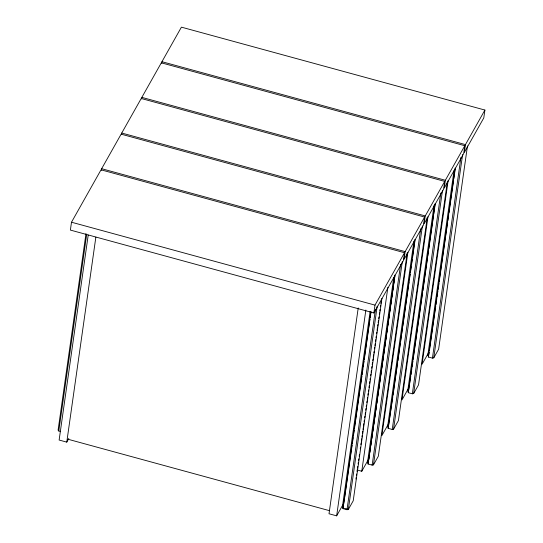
<?xml version="1.0" encoding="UTF-8"?>
<svg xmlns="http://www.w3.org/2000/svg" width="543" height="543" viewBox="0 0 543 543"><rect width="100%" height="100%" fill="white"/><g stroke="black" fill="none" stroke-linecap="round" stroke-linejoin="round"><path stroke-width="0.81" d="M71.5 222.216L70.386 230.076L373.883 312.978L403.401 260.592L404.515 252.726L101.025 169.823L71.5 222.216L374.996 305.118L404.515 252.726M85.984 233.599L58.094 430.158L58.793 430.993L60.429 431.441M58.793 430.993L86.69 234.433M88.217 235.078L59.133 440.04L66.769 442.131L68.818 438.493M101.426 170.285L101.65 168.71L121.123 134.155L424.612 217.057L423.499 224.917L404.026 259.473L405.146 251.613L424.612 217.057M66.769 442.131L95.853 237.169M121.523 134.616L121.747 133.042L141.221 98.487L444.71 181.389L443.597 189.249L424.124 223.804L425.244 215.944L444.71 181.389M141.621 98.948L141.845 97.373L161.319 62.818L464.808 145.721L463.695 153.581L444.222 188.136L445.341 180.276L464.808 145.721M161.719 63.28L161.943 61.705L181.416 27.15L484.906 110.053L483.793 117.912L464.319 152.468L465.439 144.608L484.906 110.053M358.217 307.962L329.017 513.766L336.653 515.85L342.796 504.942M336.653 515.85L365.86 310.046M370.15 311.288L342.375 507.006L343.074 507.841M381.939 298.365L353.215 500.802L348.348 509.443L347.011 509.721L342.938 508.608L370.835 312.049M344.486 498.949L342.938 508.608M344.724 497.273L352.115 445.192M352.353 443.509L353.188 437.631M353.425 435.954L354.26 430.07M354.498 428.393L361.889 376.313M362.127 374.629L362.962 368.751M363.199 367.068L364.034 361.19M364.272 359.514L369.993 319.189M370.231 317.512L371.066 311.628M373.883 312.978L374.996 305.118M347.011 509.721L375.383 309.802M348.348 509.443L377.195 306.164M355.97 479.048L356.208 477.372M356.452 475.688L356.69 474.012M357.043 471.494L357.28 469.81M357.525 468.127L357.762 466.451M358.115 463.932L358.36 462.249M358.597 460.573L358.835 458.889M359.188 456.371L359.432 454.688M360.267 448.81L360.504 447.133M360.857 444.608L361.095 442.932M361.339 441.249L361.692 438.73M361.93 437.047L362.174 435.371M362.412 433.687L362.765 431.169M363.002 429.493L363.247 427.809M363.484 426.133L363.837 423.608M364.081 421.931L364.319 420.248M364.672 417.73L364.91 416.053M365.154 414.37L365.391 412.687M365.744 410.169L365.989 408.492M366.226 406.809L366.464 405.132M366.817 402.607L367.061 400.931M367.299 399.248L367.536 397.571M367.896 395.053L368.134 393.37M368.371 391.693L368.609 390.01M368.969 387.492L369.206 385.808M369.559 383.29L369.803 381.607M370.041 379.93L370.278 378.247M370.631 375.729L370.876 374.052M371.113 372.369L371.351 370.693M371.711 368.168L371.948 366.491M372.186 364.808L372.539 362.29M372.783 360.613L373.021 358.93M373.258 357.246L373.618 354.728M373.855 353.052L374.093 351.369M374.446 348.85L374.69 347.167M374.928 345.491L375.165 343.807M375.518 341.289L375.763 339.613M376 337.929L376.238 336.253M376.598 333.728L376.835 332.051M377.073 330.368L377.426 327.85M377.67 326.167L377.908 324.49M378.145 322.807L378.505 320.289M378.743 318.612L378.98 316.929M379.333 314.411L379.577 312.727M379.815 311.051L380.052 309.367M380.412 306.849L380.65 305.166M380.887 303.489L381.125 301.806M357.192 470.014L361.774 471.263L387.878 287.301M393.723 277.622L367.496 462.419L368.202 463.26L394.781 275.939M407.182 252.936L378.335 456.222L373.469 464.856L372.138 465.134L368.059 464.021L394.883 275.023M374.378 420.764L368.059 464.021M374.616 419.087L375.451 413.203M375.688 411.526L376.523 405.648M376.761 403.965L384.152 351.884M384.39 350.208L385.225 344.323M385.462 342.647L386.297 336.762M386.535 335.085L394.876 276.285M372.138 465.134L400.625 264.373M373.469 464.856L402.315 261.577M407.861 252.475L381.872 435.595L387.953 424.809M413.936 241.112L387.593 426.75L388.299 427.592M427.28 217.268L398.433 420.553L393.566 429.187L392.236 429.465L388.157 428.352L414.981 239.354M392.806 396.858L388.157 428.352M393.044 395.175L397.693 362.419M397.931 360.735L400.435 343.095M400.673 341.418L401.508 335.533M401.745 333.857L402.58 327.979M402.818 326.295L409.137 281.776M409.374 280.093L410.209 274.215M410.447 272.538L411.282 266.654M411.519 264.977L412.354 259.099M412.592 257.416L414.981 240.617M392.236 429.465L420.723 228.705M393.566 429.187L422.413 225.908M427.959 216.806L401.976 399.926L408.051 389.141M434.033 205.444L407.691 391.082L408.397 391.917M447.378 181.6L418.531 384.878L413.664 393.519L412.334 393.797L408.261 392.684L435.079 203.686M410.759 376.306L408.261 392.684M410.997 374.629L411.832 368.751M412.069 367.068L412.904 361.19M413.142 359.507L422.678 292.31M422.916 290.627L427.565 257.871M427.803 256.187L428.637 250.309M428.875 248.626L433.524 215.87M433.762 214.186L435.079 204.949M412.334 393.797L440.821 193.036M413.664 393.519L442.511 190.24M448.179 180.296L422.074 364.258L428.556 352.753M454.016 170.617L427.789 355.414L428.495 356.249M467.475 145.931L438.629 349.21L433.762 357.851L432.432 358.129L428.359 357.016L455.177 168.018M429.187 352.4L428.359 357.016M429.425 350.717L435.744 306.198M435.981 304.521L436.816 298.636M437.054 296.96L437.889 291.082M438.126 289.399L438.961 283.521M439.199 281.837L447.663 222.196M447.9 220.519L448.735 214.641M448.973 212.958L453.622 180.201M453.867 178.518L455.177 169.28M432.432 358.129L460.919 157.368M433.762 357.851L462.609 154.572M361.774 471.263L368.263 459.758M372.057 464.632L372.803 464.475M347.676 509.062L344.676 508.601M161.943 61.705L465.439 144.608M141.845 97.373L445.341 180.276M121.747 133.042L425.244 215.944M101.65 168.71L405.146 251.613M67.739 439.178L329.547 510.691"/></g></svg>
